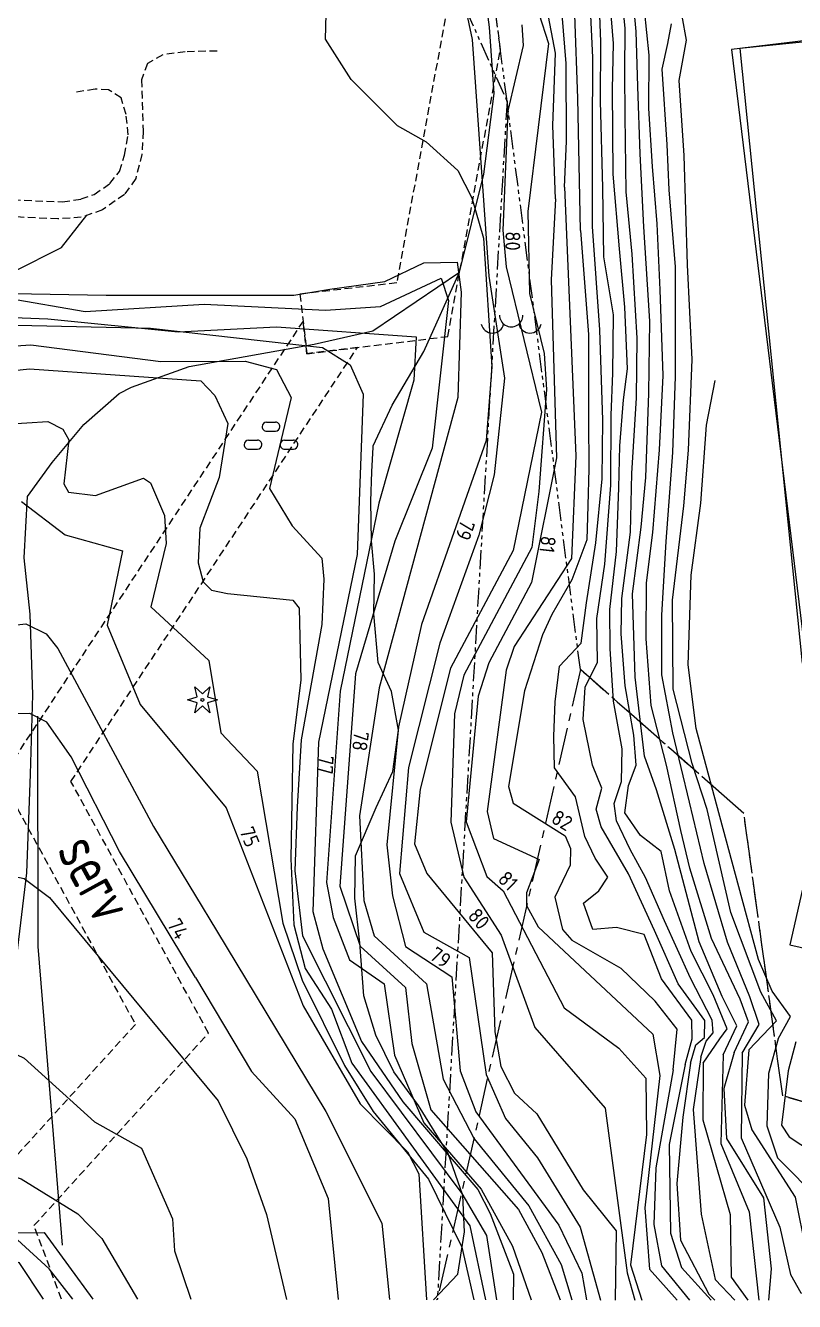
# Model space of a CAD drawing. Header units: metres. Extents: x 148035 to 148980, y 6395313 to 6395676.
# Drawn here: x 148298.3 to 148349.6, y 6395348.7 to 6395433.8 of the extents above; entities that cross this region are included whole.
import ezdxf
from ezdxf.enums import TextEntityAlignment as Align

# ---------------------------------------------------------------- set-up
doc = ezdxf.new("R2010")
doc.units = ezdxf.units.M
for name, pattern in [('CENTERX2', [4, 2.5, -0.5, 0.5, -0.5]), ('DASHED', [0.75, 0.5, -0.25]), ('PHANTOM', [2.5, 1.25, -0.25, 0.25, -0.25, 0.25, -0.25])]:
    doc.linetypes.add(name, pattern=pattern)
for name, color, linetype in [('M-BEF-DIKE', 4, 'Dike5'), ('M-BEF-MARKLINJE', 4, 'Continuous'), ('M-BEF-NIVÅKURVA-PRIMÄR-0.5M', 250, 'Continuous'), ('M-BEF-NIVÅKURVA-PRIMÄR-1.0M', 250, 'Continuous'), ('M-BEF-TRÄD', 4, 'Continuous'), ('M-BEF-VÄGKANT', 13, 'DASHED'), ('M-GR-ANVÄNDNINGSGRÄNS', 4, 'CENTERX2'), ('M-GR-FASTIGHETSGRÄNS', 3, 'PHANTOM'), ('M-GR-RÄTTIGHETSGRÄNS', 3, 'DASHED'), ('M-HUS-SOCKEL', 1, 'Continuous'), ('M-HUS-YTTER', 3, 'Continuous')]:
    doc.layers.add(name, color=color, linetype=linetype)
doc.styles.add('ISO', font='iso.shx', dxfattribs={"height": 2.5})
doc.linetypes.add('Dike5', pattern='A,1.5,["|",Standard,S=0.5,R=75,X=0,Y=0],1e-06,["|",Standard,S=0.5,R=105,X=0,Y=0],-0.75', length=2.250001)

# ---------------------------------------------------------------- blocks, each defined once
blk = doc.blocks.new('PRI_M_BARRTRÄD')
blk.add_polyline3d([(-0.5, 0.866026, 0), (0, 0.4, 0), (0.5, 0.866026, 0), (0.34641, 0.2, 0), (1, 0, 0), (0.34641, -0.2, 0), (0.5, -0.866026, 0), (0, -0.4, 0), (-0.5, -0.866026, 0), (-0.34641, -0.2, 0), (-1, 0, 0), (-0.34641, 0.2, 0), (-0.5, 0.866026, 0)])
blk.add_circle((0, 0), 0.1)
blk = doc.blocks.new('PRI_M_BERG')
for centre, radius, start, end in [((0, 0.867), 0.784, 179.99999, 0.00001), ((-1.252, 0.43), 0.765, 192.29023, 347.70977), ((1.252, 0.43), 0.765, 192.29023, 347.70977)]:
    blk.add_arc(centre, radius, start, end)
blk = doc.blocks.new('PRI_M_LÖVSKOG')
for p, q in [((-0.295, 1.2), (0.295, 1.2)), ((-0.295, 0.6), (0.295, 0.6)), ((-1.495, 0), (-0.905, 0)), ((-1.495, -0.6), (-0.905, -0.6)), ((0.905, 0), (1.495, 0)), ((0.905, -0.6), (1.495, -0.6))]:
    blk.add_line(p, q)
for centre, start, end in [((-0.295, 0.9), 90.00001, 179.99999), ((-0.295, 0.9), 179.99999, 270.00003), ((0.295, 0.9), 0, 90.00001), ((0.295, 0.9), 270.00003, 0.00001), ((-1.495, -0.3), 90.00001, 179.99999), ((-1.495, -0.3), 179.99999, 270.00003), ((-0.905, -0.3), 0, 90.00001), ((-0.905, -0.3), 270.00003, 0.00001), ((0.905, -0.3), 90.00001, 179.99999), ((0.905, -0.3), 179.99999, 270.00003), ((1.495, -0.3), 0, 90.00001), ((1.495, -0.3), 270.00003, 0.00001)]:
    blk.add_arc(centre, 0.3, start, end)

msp = doc.modelspace()

# ---------------------------------------------------------------- linework, layer by layer
at = {"layer": 'M-BEF-DIKE', "lineweight": -3}
msp.add_lwpolyline([(148299.049, 6395387.768), (148299.079, 6395372.408), (148299.569, 6395366.441), (148300.714, 6395352.487)], dxfattribs=at)
at = {"layer": 'M-BEF-MARKLINJE', "lineweight": -3, "flags": 128}
for points in [[(148321.447, 6395405.818), (148322.714, 6395408.512), (148324.832, 6395412.089), (148327.203, 6395417.395), (148328.828, 6395423.923), (148329.53, 6395429.301), (148329.221, 6395433.722), (148328.844, 6395436.592), (148326.743, 6395439.978), (148324.408, 6395443.35), (148322.326, 6395448.076), (148319.777, 6395453.152), (148316.759, 6395456.388), (148313.108, 6395462.394), (148312.072, 6395466.663), (148312.268, 6395467.543)], [(148305.319, 6395409.719), (148309.167, 6395411.099), (148317.523, 6395412.588), (148321.423, 6395413.475), (148327.203, 6395417.395)], [(148301.421, 6395348.898), (148299.833, 6395350.915), (148297.716, 6395352.853), (148295.804, 6395355.738), (148294.966, 6395359.293), (148295.177, 6395363.137), (148296.207, 6395366.113), (148297.607, 6395371.211), (148298.354, 6395377.34), (148298.593, 6395383.92), (148298.737, 6395389.208), (148298.577, 6395394.587), (148298.163, 6395398.345), (148298.392, 6395402.423), (148300.044, 6395404.694), (148302.144, 6395407.229), (148304.513, 6395409.289), (148305.318, 6395409.718)], [(148325.482, 6395348.858), (148327.106, 6395350.572), (148327.534, 6395353.39), (148327.433, 6395355.805), (148326.45, 6395358.604), (148324.479, 6395361.81), (148322.819, 6395364.067), (148321.633, 6395366.513), (148320.832, 6395369.137), (148320.571, 6395372.657), (148320.227, 6395375.632), (148320.263, 6395378.473), (148321.66, 6395381.686), (148322.755, 6395384.098), (148323.146, 6395386.847), (148322.665, 6395389.414), (148321.786, 6395391.369), (148321.503, 6395394.594), (148321.549, 6395397.254), (148321.35, 6395399.479), (148321.291, 6395402.126), (148321.362, 6395404.083), (148321.445, 6395405.713), (148321.446, 6395405.816)]]:
    msp.add_lwpolyline(points, dxfattribs=at)
at = {"layer": 'M-BEF-NIVÅKURVA-PRIMÄR-0.5M', "lineweight": -3}
for points in [[(148311.072, 6395467.775), (148311.691, 6395464.859), (148313.231, 6395460.752), (148314.995, 6395457.707), (148318.917, 6395453.033), (148321.134, 6395449.416), (148324.537, 6395441.575), (148327.313, 6395436.37), (148328.054, 6395432.909), (148329.158, 6395417.116), (148330.218, 6395410.327), (148329.523, 6395403.875), (148328.501, 6395399.845), (148325.889, 6395392.648), (148323.806, 6395384.349), (148323.205, 6395377.276), (148324.83, 6395373.373)], [(148314.013, 6395467.102), (148313.923, 6395466.399), (148314.314, 6395463.863), (148317.204, 6395457.224), (148322.56, 6395450.344), (148327.647, 6395440.112), (148331.253, 6395436.438), (148332.498, 6395434.651), (148333.137, 6395432.647), (148331.766, 6395421.432), (148331.869, 6395415.975), (148332.86, 6395411.967), (148333.018, 6395409.567), (148332.498, 6395402.761), (148332.028, 6395399.025), (148327.504, 6395390.511), (148326.885, 6395387.932), (148326.64, 6395380.698), (148327.494, 6395377.05)], [(148344.794, 6395365.192), (148345.707, 6395367.136), (148344.743, 6395369.076), (148343.197, 6395372.72), (148341.583, 6395378.875), (148340.355, 6395382.86), (148339.543, 6395385.101), (148338.939, 6395390.386), (148338.748, 6395395.944), (148339.32, 6395400.386), (148339.638, 6395403.691), (148339.846, 6395409.329), (148339.898, 6395414.131), (148339.518, 6395420.418), (148339.255, 6395425.29), (148339.1, 6395429.764), (148338.995, 6395433.441), (148338.722, 6395436.351), (148337.837, 6395437.714), (148335.631, 6395440.84), (148332.562, 6395444.423), (148330.546, 6395445.954)], [(148334.208, 6395423.054), (148334.349, 6395426.122), (148334.334, 6395431.308), (148334.049, 6395434.575), (148333.115, 6395436.967), (148330.861, 6395439.634)], [(148336.73, 6395403.598), (148336.778, 6395407.521), (148336.562, 6395413.546), (148336.09, 6395420.436), (148336.093, 6395426.473), (148336.106, 6395431.7), (148335.945, 6395434.967), (148335.462, 6395436.393)], [(148343.318, 6395365.028), (148343.673, 6395366.094), (148344.129, 6395366.654), (148344.065, 6395367.505), (148342.611, 6395370.298), (148340.888, 6395374.135), (148339.613, 6395377.009), (148338.594, 6395378.88), (148337.685, 6395380.792), (148337.526, 6395381.945), (148338.014, 6395383.424), (148338.052, 6395385.592), (148337.479, 6395388.778), (148337.263, 6395392.278), (148337.236, 6395394.899), (148337.681, 6395398.752), (148337.84, 6395403.004), (148337.909, 6395405.817), (148338.158, 6395408.875), (148338.416, 6395410.945), (148338.231, 6395415.049), (148337.881, 6395418.947), (148337.453, 6395423.93), (148337.414, 6395429.597), (148337.484, 6395432.642), (148337.291, 6395435.113)], [(148346.075, 6395365.292), (148347.204, 6395367.212), (148346.583, 6395369.068), (148345.092, 6395372.697), (148343.541, 6395377.947), (148342.547, 6395382.054), (148341.432, 6395386.67), (148340.711, 6395390.529), (148340.704, 6395394.522), (148340.99, 6395399.432), (148341.432, 6395405.371), (148341.609, 6395410.433), (148341.614, 6395414.137), (148341.619, 6395417.746), (148341.193, 6395422.879), (148341.071, 6395425.915), (148340.726, 6395430.925), (148341.119, 6395432.651), (148341.346, 6395433.947)], [(148334.208, 6395423.054), (148334.968, 6395405.134), (148334.68, 6395398.296), (148330.859, 6395392.428), (148330.323, 6395390.84), (148329.054, 6395381.426), (148329.477, 6395379.615)], [(148270.944, 6395417.089), (148276.688, 6395417.735), (148283.218, 6395417.334), (148291.162, 6395416.076), (148303.641, 6395415.868)], [(148303.641, 6395415.868), (148316.162, 6395415.861), (148318.555, 6395416.265), (148322.226, 6395416.767), (148324.834, 6395418.019), (148327.047, 6395418.058), (148327.314, 6395416.046), (148327.09, 6395409.037), (148321.858, 6395389.674), (148320.546, 6395381.139), (148320.836, 6395375.488), (148321.515, 6395373.13)], [(148269.892, 6395414.225), (148274.727, 6395414.176), (148282.046, 6395414.978), (148299.74, 6395414.287), (148308.45, 6395413.422), (148315.006, 6395413.749), (148324.315, 6395413.072), (148324.153, 6395410.192), (148321.829, 6395401.986), (148319.251, 6395389.442), (148318.345, 6395376.677), (148318.79, 6395374.354)], [(148271.575, 6395412.068), (148284.375, 6395411.612), (148298.606, 6395412.543), (148307.281, 6395411.438), (148312.919, 6395411.454), (148315.002, 6395410.902), (148315.981, 6395409.039), (148314.536, 6395402.961), (148316.043, 6395400.473), (148318.019, 6395398.312), (148318.158, 6395396.909), (148318.016, 6395393.895), (148316.656, 6395386.2), (148316.387, 6395381.728), (148316.222, 6395377.466), (148316.736, 6395373.135)], [(148348.46, 6395366.253), (148349.296, 6395367.745), (148348.068, 6395369.446), (148347.164, 6395371.551), (148345.851, 6395376.403), (148344.354, 6395381.9), (148343.008, 6395386.955), (148342.454, 6395391.21), (148342.671, 6395397.19), (148343.305, 6395401.981), (148343.688, 6395407.18), (148344.262, 6395410.176)], [(148271.909, 6395405.635), (148280.312, 6395406.858), (148287.112, 6395406.635), (148299.754, 6395407.421), (148300.746, 6395406.92), (148301.155, 6395406.205), (148300.804, 6395403.266), (148301.121, 6395402.729), (148302.931, 6395402.494), (148306.123, 6395403.645), (148306.588, 6395403.33), (148307.532, 6395401.156), (148307.641, 6395399.29), (148306.619, 6395395.073), (148310.478, 6395391.488), (148311.296, 6395386.659), (148313.702, 6395384.117), (148315.43, 6395373.978)], [(148342.257, 6395364.539), (148342.726, 6395366.261), (148342.719, 6395367.51), (148340.689, 6395370.264), (148339.524, 6395373.206), (148337.674, 6395373.682), (148336.11, 6395373.553), (148335.487, 6395375.312), (148336.507, 6395376.13), (148337.115, 6395377.047), (148336.271, 6395378.299), (148335.565, 6395379.744), (148334.948, 6395382.395), (148333.544, 6395384.337), (148333.514, 6395386.436), (148333.594, 6395388.727), (148333.881, 6395391.113), (148335.33, 6395392.656), (148335.673, 6395395.33), (148336.311, 6395399.333), (148336.73, 6395403.598)], [(148263.99, 6395391.053), (148266.323, 6395387.795), (148268.179, 6395387.27), (148271.71, 6395390.193), (148280.313, 6395393.036), (148282.61, 6395393.331), (148291.212, 6395393.138), (148298.269, 6395393.929), (148299.646, 6395393.262), (148300.413, 6395392.296), (148306.802, 6395380.426), (148310.995, 6395373.49)], [(148266.827, 6395384.624), (148272.584, 6395377.53), (148279.154, 6395371.777), (148280.644, 6395371.02), (148282.177, 6395370.686), (148286.446, 6395371.168), (148290.807, 6395370.432), (148292.322, 6395370.77), (148293.868, 6395372.432), (148295.072, 6395376.647), (148296.056, 6395377.392), (148298.175, 6395376.945), (148299.861, 6395375.682), (148311.106, 6395362.124), (148313.026, 6395358.266), (148314.327, 6395354.553), (148315.666, 6395348.875)], [(148261.556, 6395383.327), (148266.904, 6395379.225), (148283.099, 6395362.389), (148292.387, 6395353.98), (148295.006, 6395352.343), (148297.814, 6395351.334), (148299.441, 6395348.901)], [(148268.776, 6395380.195), (148274.338, 6395374.651), (148281.163, 6395366.493), (148288.956, 6395359.4), (148292.303, 6395357.272), (148295.331, 6395357.764), (148297.971, 6395356.923), (148301.75, 6395354.587), (148303.35, 6395352.952), (148305.722, 6395348.891)], [(148329.477, 6395379.615), (148332.522, 6395378.216), (148331.675, 6395375.991), (148331.676, 6395375.161), (148332.454, 6395373.732), (148340.113, 6395366.567), (148340.583, 6395363.81), (148339.564, 6395354.991), (148339.884, 6395350.906), (148341.72, 6395348.832)], [(148327.494, 6395377.05), (148329.984, 6395373.169), (148332.237, 6395367.009), (148336.929, 6395361.638), (148338.399, 6395350.649), (148338.906, 6395348.836)], [(148318.79, 6395374.354), (148319.864, 6395371.537), (148322.194, 6395369.917), (148322.87, 6395365.179), (148324.83, 6395360.667), (148328.664, 6395356.243), (148330.757, 6395352.436), (148331.986, 6395348.848)], [(148310.995, 6395373.49), (148318.298, 6395361.423), (148322.028, 6395353.962), (148322.551, 6395348.863)], [(148315.43, 6395373.978), (148316.718, 6395370.165), (148319.54, 6395364.482), (148321.458, 6395361.406), (148325.132, 6395356.909), (148327.375, 6395352.356), (148328.174, 6395348.854)], [(148316.736, 6395373.135), (148321.289, 6395364.086), (148327.358, 6395355.948), (148329.006, 6395353.152), (148329.684, 6395348.852)], [(148321.515, 6395373.13), (148325.008, 6395369.919), (148326.121, 6395363.559), (148328.18, 6395359.6), (148331.839, 6395355.12), (148333.987, 6395351.212), (148334.697, 6395348.843)], [(148324.83, 6395373.373), (148327.853, 6395371.693), (148328.982, 6395363.879), (148330.284, 6395360.948), (148332.403, 6395358.329), (148335.251, 6395353.698), (148336.625, 6395348.84)], [(148348.46, 6395366.253), (148347.825, 6395363.951), (148347.704, 6395360.465), (148348.428, 6395358.312), (148351.264, 6395355.444), (148352.308, 6395352.088), (148357.842, 6395352.297), (148361.401, 6395351.266), (148365.58, 6395350.863), (148367.86, 6395351.958), (148369.613, 6395351.653), (148372.654, 6395354.216), (148375.503, 6395358.691), (148376.872, 6395359.444), (148378.344, 6395359.324), (148379.489, 6395359.207), (148382.971, 6395358.037), (148388.247, 6395355.926), (148391.729, 6395354.701), (148394.573, 6395354.463), (148396.423, 6395348.741)], [(148343.318, 6395365.028), (148342.789, 6395361.538), (148343.337, 6395354.564), (148344.277, 6395350.2), (148345.57, 6395348.825)], [(148344.794, 6395365.192), (148344.649, 6395359.267), (148346.532, 6395354.718), (148347.187, 6395348.823)], [(148346.075, 6395365.292), (148346.01, 6395359.648), (148348.588, 6395353.694), (148349.3, 6395350.539), (148349.991, 6395349.317), (148351.7, 6395349.006), (148355.246, 6395349.78), (148357.609, 6395349.492), (148357.758, 6395348.805)], [(148342.257, 6395364.539), (148341.196, 6395359.221), (148341.297, 6395353.301), (148342.018, 6395351), (148344.007, 6395348.828)]]:
    msp.add_lwpolyline(points, dxfattribs=at)
at = {"layer": 'M-BEF-NIVÅKURVA-PRIMÄR-1.0M', "lineweight": -3}
for points in [[(148323.043, 6395427.177), (148319.986, 6395430.244), (148318.27, 6395432.925), (148318.409, 6395437.944), (148318.511, 6395441.374), (148319.499, 6395442.128), (148321.423, 6395441.767), (148323.741, 6395441.319), (148324.39, 6395441.822), (148323.805, 6395442.838), (148320.581, 6395447.452), (148315.404, 6395455.283), (148310.455, 6395463.52), (148308.465, 6395467.692), (148308.035, 6395468.862)], [(148335.272, 6395420.167), (148335.104, 6395428.988), (148334.913, 6395434.56), (148334.033, 6395436.897), (148331.517, 6395440.051)], [(148333.62, 6395422.292), (148333.435, 6395427.162), (148333.625, 6395432.005), (148333.05, 6395434.916), (148331.814, 6395437.42), (148330.638, 6395438.829)], [(148345.532, 6395365.358), (148346.48, 6395367.389), (148345.925, 6395368.915), (148344.025, 6395372.958), (148342.581, 6395377.645), (148341.977, 6395380.159), (148341.011, 6395384.513), (148340.003, 6395388.483), (148339.669, 6395392.93), (148339.688, 6395396.662), (148340.117, 6395400.035), (148340.543, 6395405.549), (148340.802, 6395410.5), (148340.598, 6395416.223), (148340.387, 6395420.615), (148340.091, 6395424.444), (148339.85, 6395428.314), (148339.869, 6395431.854), (148339.541, 6395434.888), (148338.999, 6395436.126), (148338.525, 6395437.377), (148337.973, 6395438.114)], [(148343.475, 6395364.636), (148344.579, 6395366.251), (148345.062, 6395366.935), (148344.127, 6395369.19), (148342.674, 6395372.079), (148341.213, 6395376.12), (148340.664, 6395378.757), (148339.284, 6395379.821), (148338.249, 6395381.321), (148338.491, 6395383.145), (148338.992, 6395384.501), (148338.851, 6395386.505), (148338.251, 6395389.801), (148337.994, 6395393.273), (148338.034, 6395395.633), (148338.619, 6395400.048), (148338.708, 6395403.958), (148339.022, 6395409.019), (148339.056, 6395412.998), (148338.728, 6395418.584), (148338.324, 6395422.746), (148338.254, 6395427.823), (148338.242, 6395430.704), (148338.27, 6395433.668), (148338.049, 6395435.892)], [(148342.611, 6395364.64), (148342.972, 6395365.848), (148343.551, 6395366.339), (148343.571, 6395367.491), (148341.8, 6395369.929), (148340.226, 6395373.477), (148338.476, 6395377.259), (148336.667, 6395380.397), (148336.33, 6395381.565), (148336.708, 6395382.976), (148336.085, 6395384.516), (148335.455, 6395387.551), (148335.59, 6395389.705), (148336.422, 6395391.374), (148336.368, 6395394.297), (148336.908, 6395397.916), (148337.306, 6395403.183), (148337.33, 6395407.848), (148337.44, 6395410.646), (148337.474, 6395414.556), (148336.849, 6395418.416), (148336.776, 6395423.013), (148336.614, 6395428.804), (148336.634, 6395432.755), (148336.55, 6395435.116)], [(148331.372, 6395433.879), (148331.462, 6395432.51), (148330.431, 6395428.155), (148330.09, 6395420.202), (148330.334, 6395417.748), (148332.685, 6395408.043), (148330.795, 6395398.836), (148326.618, 6395390.986), (148324.582, 6395382.91), (148324.2, 6395379.261), (148325.031, 6395377.278), (148329.384, 6395371.989), (148329.574, 6395366.725), (148329.96, 6395364.422), (148330.887, 6395362.626), (148332.377, 6395361.26), (148335.463, 6395356.189), (148337.656, 6395353.463), (148337.597, 6395348.838)], [(148346.52, 6395365.52), (148348.362, 6395367.462), (148347.305, 6395369.382), (148345.316, 6395374.695), (148343.742, 6395381.547), (148342.724, 6395384.619), (148341.462, 6395389.572), (148341.425, 6395395.519), (148342.186, 6395401.817), (148342.493, 6395405.509), (148342.727, 6395411.556), (148342.421, 6395417.879), (148342.187, 6395425.182), (148341.857, 6395430.164), (148342.345, 6395432.873), (148342.057, 6395434.471)], [(148323.043, 6395427.177), (148324.991, 6395426.085), (148327.093, 6395424.173), (148328.042, 6395422.356), (148328.818, 6395419.653), (148329.369, 6395411.067), (148328.99, 6395406.173), (148324.67, 6395393.902), (148323.13, 6395387.077), (148322.365, 6395379.199), (148322.734, 6395375.786), (148323.614, 6395372.415)], [(148281.538, 6395424.51), (148282.332, 6395420.445), (148282.856, 6395419.648), (148284.511, 6395418.638), (148288.76, 6395417.574), (148293.076, 6395417.114), (148297.472, 6395417.427), (148300.66, 6395419.04), (148302.347, 6395421.193)], [(148333.62, 6395422.292), (148333.334, 6395416.881), (148333.692, 6395405.01), (148332.019, 6395396.688), (148329.169, 6395391.339), (148328.461, 6395389.109), (148327.661, 6395380.731), (148329.044, 6395377.078)], [(148335.272, 6395420.167), (148335.823, 6395413.239), (148335.813, 6395407.554), (148335.849, 6395404.278), (148335.776, 6395401.824), (148335.705, 6395399.535), (148334.704, 6395396.87), (148333.375, 6395394.56), (148332.738, 6395393.197), (148331.552, 6395389.478), (148330.49, 6395383.078), (148330.795, 6395381.969), (148334.266, 6395379.799), (148334.623, 6395378.952), (148334.595, 6395377.836), (148333.573, 6395375.718), (148334.073, 6395373.544), (148334.703, 6395372.828), (148337.975, 6395370.966)], [(148270.353, 6395415.297), (148282.231, 6395416.398), (148292.723, 6395415.338), (148297.109, 6395415.66), (148302.243, 6395414.76), (148310.184, 6395415.256), (148318.269, 6395414.861), (148321.929, 6395415.094), (148325.996, 6395416.984), (148326.468, 6395415.51), (148325.393, 6395405.656), (148322.897, 6395399.446), (148320.262, 6395390.599), (148319.221, 6395376.437), (148320.586, 6395372.442)], [(148272.459, 6395413.178), (148293.723, 6395413.953), (148306.602, 6395413.657), (148318.07, 6395412.369), (148319.924, 6395411.202), (148320.776, 6395409.257), (148320.373, 6395398.571), (148317.808, 6395386.047), (148317.427, 6395374.755), (148318.088, 6395372.259), (148320.683, 6395366.076)], [(148274.95, 6395409.783), (148291.504, 6395410.196), (148298.518, 6395410.943), (148309.953, 6395410.154), (148310.893, 6395409.175), (148311.763, 6395407.307), (148311.167, 6395403.687), (148309.881, 6395400.318), (148309.766, 6395398), (148310.111, 6395396.738), (148310.672, 6395396.188), (148311.743, 6395395.952), (148316.094, 6395395.519), (148316.519, 6395394.99), (148316.621, 6395390.204), (148316.099, 6395385.912), (148315.95, 6395378.272), (148316.161, 6395373.863), (148316.923, 6395370.941)], [(148297.997, 6395402.094), (148300.909, 6395399.864), (148304.725, 6395398.797), (148303.707, 6395393.847), (148305.902, 6395388.55), (148311.649, 6395381.673), (148316.79, 6395368.449), (148320.584, 6395361.932), (148323.745, 6395358.716), (148324.505, 6395357.245), (148325.017, 6395348.859)], [(148309.594, 6395370.351), (148304.518, 6395378.755), (148301.309, 6395385.077), (148299.689, 6395387.382), (148298.551, 6395387.963), (148296.227, 6395387.92), (148294.655, 6395387.133), (148291.985, 6395383.624), (148290.066, 6395382.112), (148283.397, 6395382.053), (148281.723, 6395381.562), (148276.902, 6395377.689), (148274.341, 6395378.084), (148270.043, 6395381.934), (148267.546, 6395384.966)], [(148268.655, 6395381.28), (148278.821, 6395370.323), (148285.942, 6395363.334), (148287.312, 6395362.425), (148289.062, 6395361.802), (148291.313, 6395361.808), (148292.504, 6395362.246), (148295.72, 6395365.784), (148296.526, 6395365.757), (148298.179, 6395364.966), (148302.855, 6395360.722), (148305.987, 6395358.961), (148308.074, 6395354.253), (148308.204, 6395352.129), (148309.285, 6395348.885)], [(148267.587, 6395379.878), (148282.136, 6395364.602), (148287.659, 6395360.053), (148292.291, 6395355.235), (148295.616, 6395353.295), (148299.513, 6395353.348), (148302.742, 6395348.896)], [(148329.044, 6395377.078), (148330.114, 6395376.133), (148334.198, 6395368.334), (148337.845, 6395365.645), (148339.65, 6395363.639), (148339.693, 6395359.871), (148338.621, 6395351.186), (148339.364, 6395348.836)], [(148320.586, 6395372.442), (148323.612, 6395369.689), (148324.033, 6395365.942), (148325.303, 6395361.522), (148331.148, 6395354.865), (148332.697, 6395352.003), (148333.929, 6395348.845)], [(148323.614, 6395372.415), (148326.709, 6395370.386), (148327.261, 6395364.128), (148328.306, 6395361.38), (148333.827, 6395353.839), (148335.368, 6395350.633), (148335.685, 6395348.842)], [(148316.923, 6395370.941), (148318.678, 6395368.234), (148320.034, 6395364.64), (148327.892, 6395353.786), (148328.944, 6395348.853)], [(148341.472, 6395364.202), (148341.728, 6395366.897), (148340.27, 6395368.771), (148337.975, 6395370.966)], [(148309.594, 6395370.351), (148313.341, 6395364.069), (148316.224, 6395360.916), (148318.455, 6395355.614), (148319.124, 6395348.869)], [(148320.683, 6395366.076), (148323.419, 6395362.067), (148328.44, 6395356.202), (148329.267, 6395354.616), (148330.803, 6395350.571), (148330.8, 6395348.85)], [(148349.644, 6395366.057), (148349.144, 6395364.132), (148348.698, 6395360.496), (148349.199, 6395359.729), (148352.376, 6395357.622), (148352.927, 6395354.465), (148354.513, 6395353.637), (148356.957, 6395353.85), (148358.662, 6395353.566), (148363.977, 6395351.651), (148369.957, 6395352.661), (148371.783, 6395354.159), (148373.162, 6395355.915), (148374.915, 6395360.237)], [(148345.532, 6395365.358), (148344.847, 6395362.948), (148345.031, 6395359.612), (148347.487, 6395355.653), (148347.993, 6395350.917), (148347.821, 6395348.822)], [(148346.52, 6395365.52), (148346.226, 6395361.843), (148346.703, 6395360.189), (148349.602, 6395355.692), (148350.336, 6395352.059), (148351.095, 6395350.526), (148351.911, 6395350.119), (148354.801, 6395350.976), (148359.27, 6395350.955), (148364.986, 6395349.693), (148368.325, 6395350.817), (148370.196, 6395350.92), (148373.148, 6395353.644), (148375.679, 6395357.245), (148377.084, 6395358.57), (148379.427, 6395358.226), (148382.965, 6395357.164), (148386.23, 6395356.159), (148389.71, 6395354.552), (148392.101, 6395353.281), (148395.053, 6395348.744)], [(148341.472, 6395364.202), (148340.297, 6395357.656), (148340.185, 6395353.865), (148340.684, 6395351.123), (148342.554, 6395348.83)], [(148342.611, 6395364.64), (148342.112, 6395361.03), (148341.719, 6395356.616), (148341.96, 6395352.841), (148343.835, 6395349.222), (148344.241, 6395348.828)], [(148343.475, 6395364.636), (148343.434, 6395360.86), (148345.267, 6395354.551), (148345.331, 6395350.363), (148346.453, 6395348.824)]]:
    msp.add_lwpolyline(points, dxfattribs=at)
at = {"layer": 'M-BEF-VÄGKANT', "lineweight": -3}
for points in [[(148286.11, 6395432.783), (148284.788, 6395432.653), (148283.772, 6395431.983), (148282.992, 6395430.806), (148282.747, 6395429.683), (148282.508, 6395426.857), (148282.671, 6395425.816), (148283.271, 6395424.899), (148284.587, 6395423.697), (148285.709, 6395423.101), (148287.295, 6395422.657), (148294.423, 6395422.353), (148300.721, 6395422.081), (148301.973, 6395422.272), (148302.833, 6395422.577), (148303.891, 6395423.303), (148304.528, 6395424.115), (148304.871, 6395425.196), (148305.103, 6395426.559), (148304.969, 6395427.909), (148304.638, 6395429.022), (148303.797, 6395429.56), (148302.897, 6395429.593), (148301.56, 6395429.389)], [(148311.035, 6395432.136), (148308.914, 6395432.093), (148307.408, 6395431.89), (148306.393, 6395431.305), (148305.994, 6395430.224), (148306.103, 6395426.792), (148306.024, 6395425.246), (148305.608, 6395423.631), (148304.858, 6395422.566), (148303.39, 6395421.547), (148301.981, 6395421.048), (148300.42, 6395420.944), (148291.127, 6395421.371)]]:
    msp.add_lwpolyline(points, dxfattribs=at)
at = {"layer": 'M-GR-ANVÄNDNINGSGRÄNS', "lineweight": -3, "flags": 128}
for points in [[(148335.273, 6395390.887), (148325.733, 6395348.923), (148325.673, 6395348.858)], [(148346.184, 6395381.285), (148335.273, 6395390.887)], [(148348.772, 6395362.458), (148346.184, 6395381.285)], [(148386.118, 6395351.445), (148348.772, 6395362.458)]]:
    msp.add_lwpolyline(points, dxfattribs=at)
at = {"layer": 'M-GR-FASTIGHETSGRÄNS', "lineweight": -3}
for points in [[(148307.122, 6395480.571), (148330.381, 6395428.79)], [(148330.381, 6395428.79), (148329.569, 6395435.157)], [(148330.381, 6395428.79), (148325.733, 6395348.923)], [(148335.273, 6395390.887), (148330.381, 6395428.79)], [(148346.184, 6395381.285), (148335.273, 6395390.887)], [(148348.772, 6395362.458), (148346.184, 6395381.285)], [(148386.118, 6395351.445), (148348.772, 6395362.458)], [(148325.733, 6395348.923), (148325.673, 6395348.858)], [(148325.733, 6395348.923), (148325.729, 6395348.858)]]:
    msp.add_lwpolyline(points, dxfattribs=at)
at = {"layer": 'M-GR-RÄTTIGHETSGRÄNS'}
msp.add_lwpolyline([(148304.247, 6395477.79), (148303.229, 6395476.915), (148302.184, 6395476.07), (148301.114, 6395475.258), (148326.387, 6395435.025), (148323.019, 6395416.676), (148316.563, 6395415.924), (148317.034, 6395411.952), (148326.43, 6395413.105), (148329.944, 6395432.25), (148329.569, 6395435.157), (148330.676, 6395435.717), (148304.247, 6395477.79)], close=True, dxfattribs=at)
for points in [[(148316.775, 6395414.132), (148296.624, 6395383.622), (148305.59, 6395367.22), (148294.223, 6395354.683), (148296.385, 6395348.906)], [(148300.658, 6395348.899), (148298.824, 6395353.802), (148310.464, 6395366.641), (148301.289, 6395383.427), (148320.402, 6395412.365), (148317.034, 6395411.952), (148316.775, 6395414.132)]]:
    msp.add_lwpolyline(points, dxfattribs=at)
at = {"layer": 'M-HUS-SOCKEL', "lineweight": -3}
msp.add_lwpolyline([(148357.348, 6395433.463), (148345.907, 6395432.304), (148350.059, 6395391.314), (148361.5, 6395392.473)], close=True, dxfattribs=at)
at = {"layer": 'M-HUS-YTTER', "lineweight": -3}
for points in [[(148362.749, 6395392.36), (148357.714, 6395433.74), (148345.365, 6395432.237), (148350.4, 6395390.857)], [(148392.875, 6395375.607), (148352.039, 6395384.845), (148349.253, 6395372.531), (148390.09, 6395363.293)]]:
    msp.add_lwpolyline(points, close=True, dxfattribs=at)

# ---------------------------------------------------------------- block references
at = {"layer": 'M-BEF-MARKLINJE', "lineweight": -3}
for name, p in [('PRI_M_BERG', (148330.659, 6395413.663)), ('PRI_M_LÖVSKOG', (148314.637, 6395406.185))]:
    msp.add_blockref(name, p, dxfattribs=at)
at = {"layer": 'M-BEF-TRÄD', "lineweight": -3}
msp.add_blockref('PRI_M_BARRTRÄD', (148310.061, 6395388.867), dxfattribs=at)

# ---------------------------------------------------------------- texts
at = {"layer": 'M-BEF-NIVÅKURVA-PRIMÄR-1.0M', "lineweight": -3, "style": 'ISO'}
for s, rotation, p in [('80        ', 269.44303, (148330.272, 6395420.119)), ('79        ', 251.12651, (148327.323, 6395400.957)), ('81        ', 263.55094, (148332.66, 6395399.848)), ('78        ', 263.32966, (148320.183, 6395386.816)), ('77        ', 266.88441, (148317.822, 6395385.174)), ('82        ', 330.08076, (148333.243, 6395380.719)), ('75        ', 291.80384, (148312.5, 6395380.138)), ('81        ', 315.86936, (148329.693, 6395376.83)), ('74        ', 300.85749, (148307.662, 6395373.897)), ('80        ', 311.37396, (148327.699, 6395374.418)), ('79        ', 326.30291, (148325.121, 6395371.628))]:
    msp.add_text(s, height=1, rotation=rotation, dxfattribs=at).set_placement(p)
at = {"layer": 'M-GR-RÄTTIGHETSGRÄNS', "lineweight": -3, "style": 'ISO', "width": 0.8}
msp.add_text('serv', height=3, rotation=298.66256, dxfattribs=at).set_placement((148301.649, 6395376.277), align=Align.CENTER)

doc.saveas('drawing.dxf')
